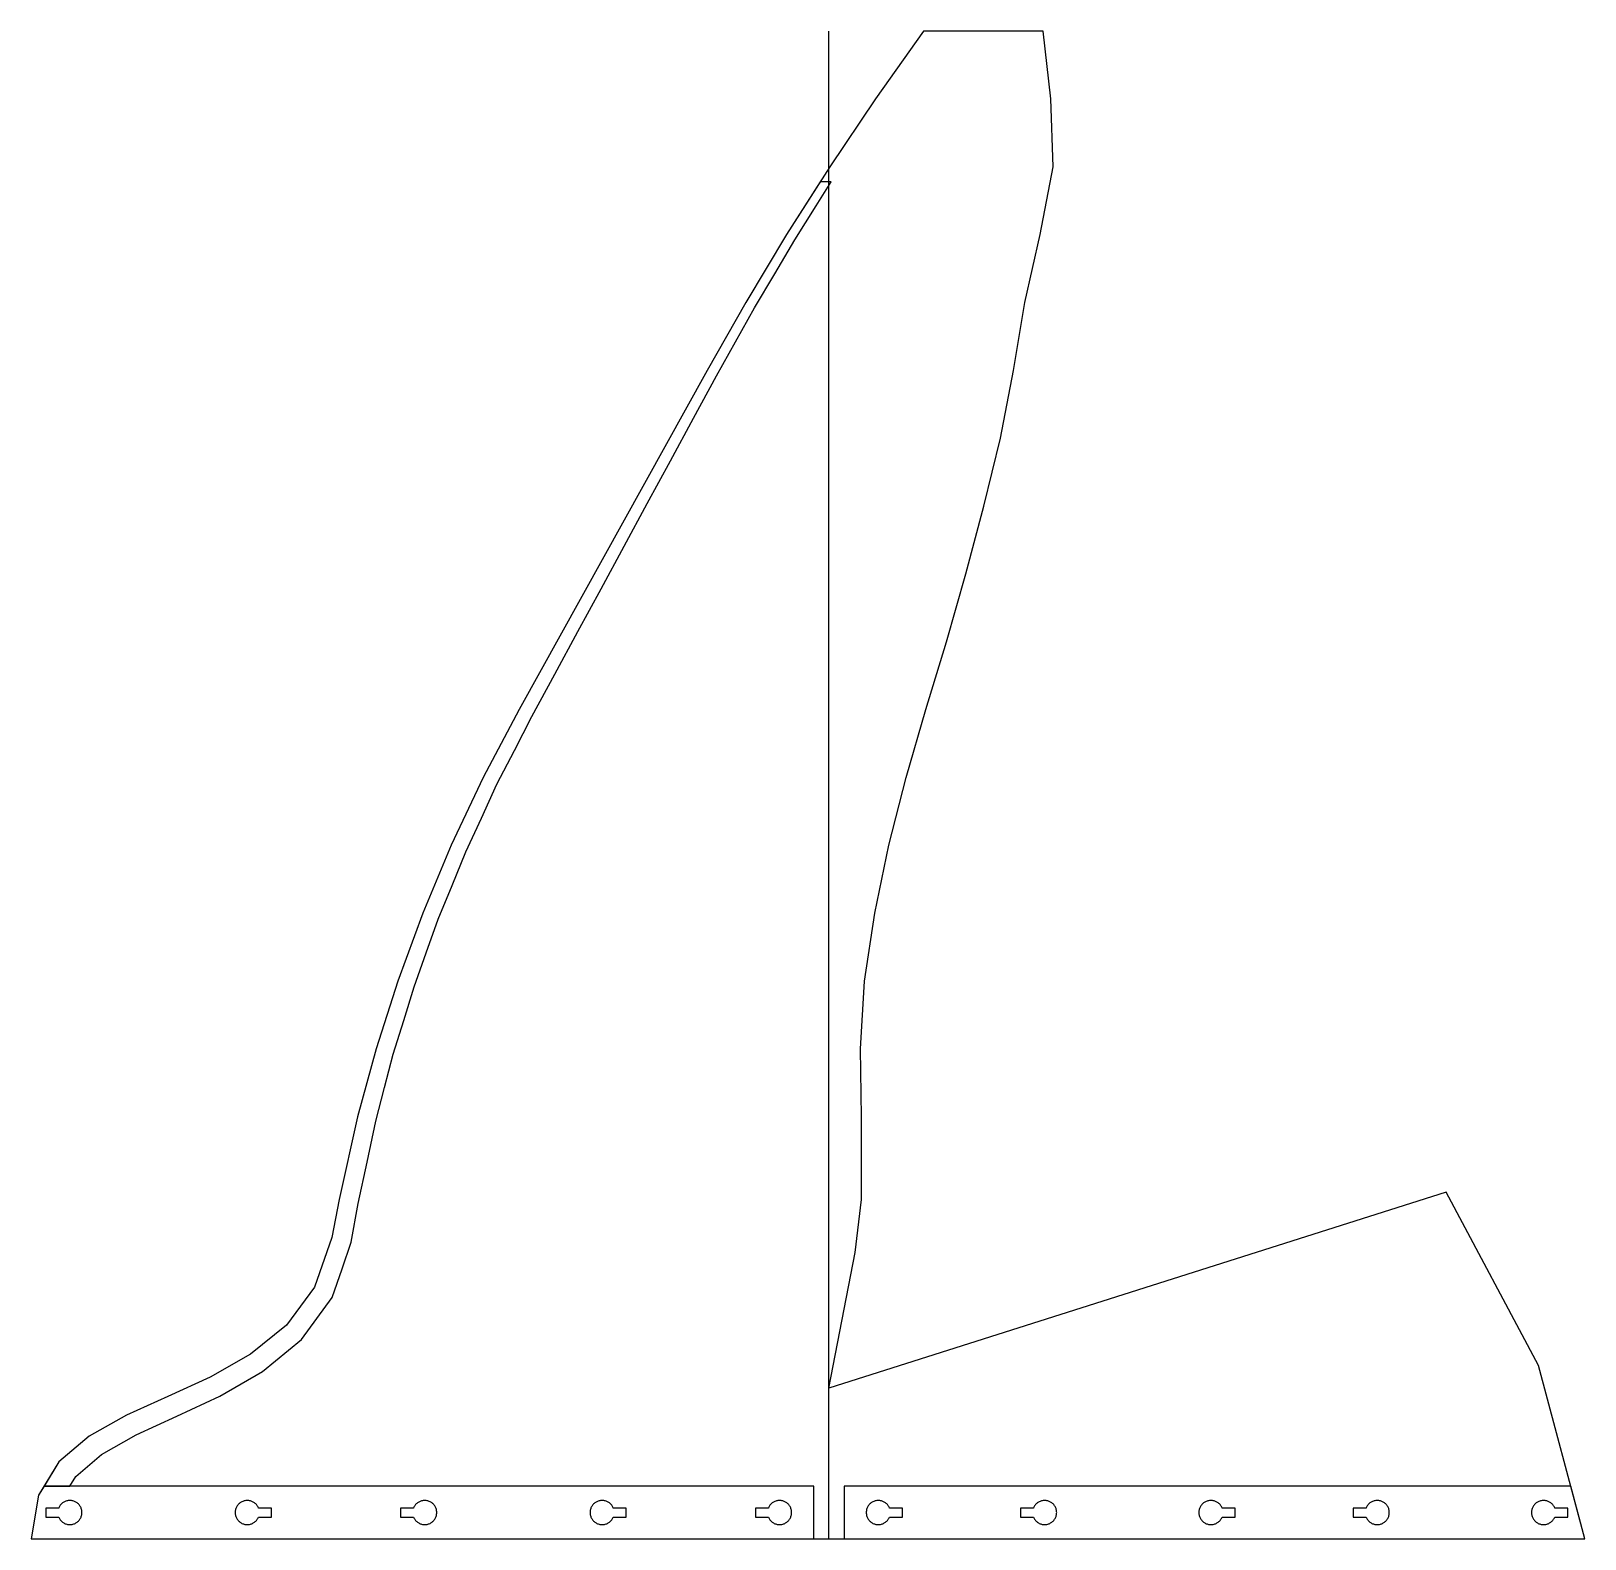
# Model space of a CAD drawing. Header units: millimetres. Extents: x -36 to 170, y 0 to 200.
import ezdxf

# ---------------------------------------------------------------- set-up
doc = ezdxf.new("R2010")
doc.units = ezdxf.units.MM
for name, color, linetype in [('HINGE_FOLD', 3, 'CONTINUOUS'), ('KEYS', 5, 'CONTINUOUS'), ('OUTLINE', 7, 'CONTINUOUS'), ('RAISED_B', 4, 'CONTINUOUS'), ('RAISED_S', 4, 'CONTINUOUS'), ('ROOT_EDGE', 5, 'CONTINUOUS')]:
    doc.layers.add(name, color=color, linetype=linetype)

msp = doc.modelspace()

# ---------------------------------------------------------------- linework, layer by layer
at = {"layer": 'HINGE_FOLD'}
msp.add_line((69.852, 0), (69.852, 200), dxfattribs=at)
at = {"layer": 'KEYS'}
for p, q in [((-32.28927, 4.20766), (-32.33248, 4.11229)), ((-32.23991, 4.3), (-32.28927, 4.20766)), ((-32.18462, 4.38891), (-32.23991, 4.3)), ((-32.12364, 4.47402), (-32.18462, 4.38891)), ((-32.05722, 4.55495), (-32.12364, 4.47402)), ((-31.98564, 4.63137), (-32.05722, 4.55495)), ((-31.90923, 4.70294), (-31.98564, 4.63137)), ((-31.82829, 4.76936), (-31.90923, 4.70294)), ((-31.74318, 4.83035), (-31.82829, 4.76936)), ((-31.65427, 4.88564), (-31.74318, 4.83035)), ((-31.56193, 4.935), (-31.65427, 4.88564)), ((-31.46657, 4.97821), (-31.56193, 4.935)), ((-31.36858, 5.01509), (-31.46657, 4.97821)), ((-31.26838, 5.04548), (-31.36858, 5.01509)), ((-31.16642, 5.06926), (-31.26838, 5.04548)), ((-31.06311, 5.08631), (-31.16642, 5.06926)), ((-30.95892, 5.09657), (-31.06311, 5.08631)), ((-30.85427, 5.1), (-30.95892, 5.09657)), ((-30.74963, 5.09657), (-30.85427, 5.1)), ((-30.64543, 5.08631), (-30.74963, 5.09657)), ((-30.54213, 5.06926), (-30.64543, 5.08631)), ((-30.44016, 5.04548), (-30.54213, 5.06926)), ((-30.33997, 5.01509), (-30.44016, 5.04548)), ((-30.24198, 4.97821), (-30.33997, 5.01509)), ((-30.14661, 4.935), (-30.24198, 4.97821)), ((-30.05427, 4.88564), (-30.14661, 4.935)), ((-29.96536, 4.83035), (-30.05427, 4.88564)), ((-29.88025, 4.76936), (-29.96536, 4.83035)), ((-29.79932, 4.70294), (-29.88025, 4.76936)), ((-29.7229, 4.63137), (-29.79932, 4.70294)), ((-29.65133, 4.55495), (-29.7229, 4.63137)), ((-29.58491, 4.47402), (-29.65133, 4.55495)), ((-29.52392, 4.38891), (-29.58491, 4.47402)), ((-29.46863, 4.3), (-29.52392, 4.38891)), ((-29.41928, 4.20766), (-29.46863, 4.3)), ((-29.37606, 4.11229), (-29.41928, 4.20766)), ((-8.7502, 4.20766), (-8.79341, 4.11229)), ((-8.70084, 4.3), (-8.7502, 4.20766)), ((-8.64556, 4.38891), (-8.70084, 4.3)), ((-8.58457, 4.47402), (-8.64556, 4.38891)), ((-8.51815, 4.55495), (-8.58457, 4.47402)), ((-8.44657, 4.63137), (-8.51815, 4.55495)), ((-8.37016, 4.70294), (-8.44657, 4.63137)), ((-8.28922, 4.76936), (-8.37016, 4.70294)), ((-8.20412, 4.83035), (-8.28922, 4.76936)), ((-8.1152, 4.88564), (-8.20412, 4.83035)), ((-8.02287, 4.935), (-8.1152, 4.88564)), ((-7.9275, 4.97821), (-8.02287, 4.935)), ((-7.82951, 5.01509), (-7.9275, 4.97821)), ((-7.72931, 5.04548), (-7.82951, 5.01509)), ((-7.62735, 5.06926), (-7.72931, 5.04548)), ((-7.52405, 5.08631), (-7.62735, 5.06926)), ((-7.41985, 5.09657), (-7.52405, 5.08631)), ((-7.3152, 5.1), (-7.41985, 5.09657)), ((-7.21056, 5.09657), (-7.3152, 5.1)), ((-7.10636, 5.08631), (-7.21056, 5.09657)), ((-7.00306, 5.06926), (-7.10636, 5.08631)), ((-6.90109, 5.04548), (-7.00306, 5.06926)), ((-6.8009, 5.01509), (-6.90109, 5.04548)), ((-6.70291, 4.97821), (-6.8009, 5.01509)), ((-6.60754, 4.935), (-6.70291, 4.97821)), ((-6.5152, 4.88564), (-6.60754, 4.935)), ((-6.42629, 4.83035), (-6.5152, 4.88564)), ((-6.34119, 4.76936), (-6.42629, 4.83035)), ((-6.26025, 4.70294), (-6.34119, 4.76936)), ((-6.18383, 4.63137), (-6.26025, 4.70294)), ((-6.11226, 4.55495), (-6.18383, 4.63137)), ((-6.04584, 4.47402), (-6.11226, 4.55495)), ((-5.98485, 4.38891), (-6.04584, 4.47402)), ((-5.92956, 4.3), (-5.98485, 4.38891)), ((-5.88021, 4.20766), (-5.92956, 4.3)), ((-5.837, 4.11229), (-5.88021, 4.20766)), ((14.78887, 4.20766), (14.74566, 4.11229)), ((14.83822, 4.3), (14.78887, 4.20766)), ((14.89351, 4.38891), (14.83822, 4.3)), ((14.9545, 4.47402), (14.89351, 4.38891)), ((15.02092, 4.55495), (14.9545, 4.47402)), ((15.09249, 4.63137), (15.02092, 4.55495)), ((15.16891, 4.70294), (15.09249, 4.63137)), ((15.24985, 4.76936), (15.16891, 4.70294)), ((15.33495, 4.83035), (15.24985, 4.76936)), ((15.42386, 4.88564), (15.33495, 4.83035)), ((15.5162, 4.935), (15.42386, 4.88564)), ((15.61157, 4.97821), (15.5162, 4.935)), ((15.70956, 5.01509), (15.61157, 4.97821)), ((15.80975, 5.04548), (15.70956, 5.01509)), ((15.91172, 5.06926), (15.80975, 5.04548)), ((16.01502, 5.08631), (15.91172, 5.06926)), ((16.11922, 5.09657), (16.01502, 5.08631)), ((16.22386, 5.1), (16.11922, 5.09657)), ((16.32851, 5.09657), (16.22386, 5.1)), ((16.43271, 5.08631), (16.32851, 5.09657)), ((16.53601, 5.06926), (16.43271, 5.08631)), ((16.63797, 5.04548), (16.53601, 5.06926)), ((16.73817, 5.01509), (16.63797, 5.04548)), ((16.83616, 4.97821), (16.73817, 5.01509)), ((16.93153, 4.935), (16.83616, 4.97821)), ((17.02386, 4.88564), (16.93153, 4.935)), ((17.11278, 4.83035), (17.02386, 4.88564)), ((17.19788, 4.76936), (17.11278, 4.83035)), ((17.27882, 4.70294), (17.19788, 4.76936)), ((17.35524, 4.63137), (17.27882, 4.70294)), ((17.42681, 4.55495), (17.35524, 4.63137)), ((17.49323, 4.47402), (17.42681, 4.55495)), ((17.55421, 4.38891), (17.49323, 4.47402)), ((17.6095, 4.3), (17.55421, 4.38891)), ((17.65886, 4.20766), (17.6095, 4.3)), ((17.70207, 4.11229), (17.65886, 4.20766)), ((38.32794, 4.20766), (38.28473, 4.11229)), ((38.37729, 4.3), (38.32794, 4.20766)), ((38.43258, 4.38891), (38.37729, 4.3)), ((38.49357, 4.47402), (38.43258, 4.38891)), ((38.55999, 4.55495), (38.49357, 4.47402)), ((38.63156, 4.63137), (38.55999, 4.55495)), ((38.70798, 4.70294), (38.63156, 4.63137)), ((38.78891, 4.76936), (38.70798, 4.70294)), ((38.87402, 4.83035), (38.78891, 4.76936)), ((38.96293, 4.88564), (38.87402, 4.83035)), ((39.05527, 4.935), (38.96293, 4.88564)), ((39.15064, 4.97821), (39.05527, 4.935)), ((39.24863, 5.01509), (39.15064, 4.97821)), ((39.34882, 5.04548), (39.24863, 5.01509)), ((39.45079, 5.06926), (39.34882, 5.04548)), ((39.55409, 5.08631), (39.45079, 5.06926)), ((39.65829, 5.09657), (39.55409, 5.08631)), ((39.76293, 5.1), (39.65829, 5.09657)), ((39.86758, 5.09657), (39.76293, 5.1)), ((39.97177, 5.08631), (39.86758, 5.09657)), ((40.07508, 5.06926), (39.97177, 5.08631)), ((40.17704, 5.04548), (40.07508, 5.06926)), ((40.27723, 5.01509), (40.17704, 5.04548)), ((40.37523, 4.97821), (40.27723, 5.01509)), ((40.47059, 4.935), (40.37523, 4.97821)), ((40.56293, 4.88564), (40.47059, 4.935)), ((40.65184, 4.83035), (40.56293, 4.88564)), ((40.73695, 4.76936), (40.65184, 4.83035)), ((40.81788, 4.70294), (40.73695, 4.76936)), ((40.8943, 4.63137), (40.81788, 4.70294)), ((40.96588, 4.55495), (40.8943, 4.63137)), ((41.0323, 4.47402), (40.96588, 4.55495)), ((41.09328, 4.38891), (41.0323, 4.47402)), ((41.14857, 4.3), (41.09328, 4.38891)), ((41.19793, 4.20766), (41.14857, 4.3)), ((41.24114, 4.11229), (41.19793, 4.20766)), ((61.867, 4.20766), (61.82379, 4.11229)), ((61.91636, 4.3), (61.867, 4.20766)), ((61.97165, 4.38891), (61.91636, 4.3)), ((62.03263, 4.47402), (61.97165, 4.38891)), ((62.09906, 4.55495), (62.03263, 4.47402)), ((62.17063, 4.63137), (62.09906, 4.55495)), ((62.24705, 4.70294), (62.17063, 4.63137)), ((62.32798, 4.76936), (62.24705, 4.70294)), ((62.41309, 4.83035), (62.32798, 4.76936)), ((62.502, 4.88564), (62.41309, 4.83035)), ((62.59434, 4.935), (62.502, 4.88564)), ((62.68971, 4.97821), (62.59434, 4.935)), ((62.7877, 5.01509), (62.68971, 4.97821)), ((62.88789, 5.04548), (62.7877, 5.01509)), ((62.98985, 5.06926), (62.88789, 5.04548)), ((63.09316, 5.08631), (62.98985, 5.06926)), ((63.19735, 5.09657), (63.09316, 5.08631)), ((63.302, 5.1), (63.19735, 5.09657)), ((63.40664, 5.09657), (63.302, 5.1)), ((63.51084, 5.08631), (63.40664, 5.09657)), ((63.61415, 5.06926), (63.51084, 5.08631)), ((63.71611, 5.04548), (63.61415, 5.06926)), ((63.8163, 5.01509), (63.71611, 5.04548)), ((63.91429, 4.97821), (63.8163, 5.01509)), ((64.00966, 4.935), (63.91429, 4.97821)), ((64.102, 4.88564), (64.00966, 4.935)), ((64.19091, 4.83035), (64.102, 4.88564)), ((64.27602, 4.76936), (64.19091, 4.83035)), ((64.35695, 4.70294), (64.27602, 4.76936)), ((64.43337, 4.63137), (64.35695, 4.70294)), ((64.50494, 4.55495), (64.43337, 4.63137)), ((64.57137, 4.47402), (64.50494, 4.55495)), ((64.63235, 4.38891), (64.57137, 4.47402)), ((64.68764, 4.3), (64.63235, 4.38891)), ((64.737, 4.20766), (64.68764, 4.3)), ((64.78021, 4.11229), (64.737, 4.20766)), ((74.967, 4.20766), (74.92379, 4.11229)), ((75.01636, 4.3), (74.967, 4.20766)), ((75.07165, 4.38891), (75.01636, 4.3)), ((75.13263, 4.47402), (75.07165, 4.38891)), ((75.19906, 4.55495), (75.13263, 4.47402)), ((75.27063, 4.63137), (75.19906, 4.55495)), ((75.34705, 4.70294), (75.27063, 4.63137)), ((75.42798, 4.76936), (75.34705, 4.70294)), ((75.51309, 4.83035), (75.42798, 4.76936)), ((75.602, 4.88564), (75.51309, 4.83035)), ((75.69434, 4.935), (75.602, 4.88564)), ((75.78971, 4.97821), (75.69434, 4.935)), ((75.8877, 5.01509), (75.78971, 4.97821)), ((75.98789, 5.04548), (75.8877, 5.01509)), ((76.08986, 5.06926), (75.98789, 5.04548)), ((76.19316, 5.08631), (76.08986, 5.06926)), ((76.29735, 5.09657), (76.19316, 5.08631)), ((76.402, 5.1), (76.29735, 5.09657)), ((76.50664, 5.09657), (76.402, 5.1)), ((76.61084, 5.08631), (76.50664, 5.09657)), ((76.71415, 5.06926), (76.61084, 5.08631)), ((76.81611, 5.04548), (76.71415, 5.06926)), ((76.9163, 5.01509), (76.81611, 5.04548)), ((77.01429, 4.97821), (76.9163, 5.01509)), ((77.10966, 4.935), (77.01429, 4.97821)), ((77.202, 4.88564), (77.10966, 4.935)), ((77.29091, 4.83035), (77.202, 4.88564)), ((77.37602, 4.76936), (77.29091, 4.83035)), ((77.45695, 4.70294), (77.37602, 4.76936)), ((77.53337, 4.63137), (77.45695, 4.70294)), ((77.60494, 4.55495), (77.53337, 4.63137)), ((77.67136, 4.47402), (77.60494, 4.55495)), ((77.73235, 4.38891), (77.67136, 4.47402)), ((77.78764, 4.3), (77.73235, 4.38891)), ((77.837, 4.20766), (77.78764, 4.3)), ((77.88021, 4.11229), (77.837, 4.20766)), ((97.03318, 4.20766), (96.98996, 4.11229)), ((97.08253, 4.3), (97.03318, 4.20766)), ((97.13782, 4.38891), (97.08253, 4.3)), ((97.19881, 4.47402), (97.13782, 4.38891)), ((97.26523, 4.55495), (97.19881, 4.47402)), ((97.3368, 4.63137), (97.26523, 4.55495)), ((97.41322, 4.70294), (97.3368, 4.63137)), ((97.49415, 4.76936), (97.41322, 4.70294)), ((97.57926, 4.83035), (97.49415, 4.76936)), ((97.66817, 4.88564), (97.57926, 4.83035)), ((97.76051, 4.935), (97.66817, 4.88564)), ((97.85588, 4.97821), (97.76051, 4.935)), ((97.95387, 5.01509), (97.85588, 4.97821)), ((98.05406, 5.04548), (97.95387, 5.01509)), ((98.15603, 5.06926), (98.05406, 5.04548)), ((98.25933, 5.08631), (98.15603, 5.06926)), ((98.36353, 5.09657), (98.25933, 5.08631)), ((98.46817, 5.1), (98.36353, 5.09657)), ((98.57282, 5.09657), (98.46817, 5.1)), ((98.67701, 5.08631), (98.57282, 5.09657)), ((98.78032, 5.06926), (98.67701, 5.08631)), ((98.88228, 5.04548), (98.78032, 5.06926)), ((98.98248, 5.01509), (98.88228, 5.04548)), ((99.08047, 4.97821), (98.98248, 5.01509)), ((99.17583, 4.935), (99.08047, 4.97821)), ((99.26817, 4.88564), (99.17583, 4.935)), ((99.35708, 4.83035), (99.26817, 4.88564)), ((99.44219, 4.76936), (99.35708, 4.83035)), ((99.52313, 4.70294), (99.44219, 4.76936)), ((99.59954, 4.63137), (99.52313, 4.70294)), ((99.67112, 4.55495), (99.59954, 4.63137)), ((99.73754, 4.47402), (99.67112, 4.55495)), ((99.79852, 4.38891), (99.73754, 4.47402)), ((99.85381, 4.3), (99.79852, 4.38891)), ((99.90317, 4.20766), (99.85381, 4.3)), ((99.94638, 4.11229), (99.90317, 4.20766)), ((119.09935, 4.20766), (119.05614, 4.11229)), ((119.1487, 4.3), (119.09935, 4.20766)), ((119.20399, 4.38891), (119.1487, 4.3)), ((119.26498, 4.47402), (119.20399, 4.38891)), ((119.3314, 4.55495), (119.26498, 4.47402)), ((119.40297, 4.63137), (119.3314, 4.55495)), ((119.47939, 4.70294), (119.40297, 4.63137)), ((119.56033, 4.76936), (119.47939, 4.70294)), ((119.64543, 4.83035), (119.56033, 4.76936)), ((119.73434, 4.88564), (119.64543, 4.83035)), ((119.82668, 4.935), (119.73434, 4.88564)), ((119.92205, 4.97821), (119.82668, 4.935)), ((120.02004, 5.01509), (119.92205, 4.97821)), ((120.12023, 5.04548), (120.02004, 5.01509)), ((120.2222, 5.06926), (120.12023, 5.04548)), ((120.3255, 5.08631), (120.2222, 5.06926)), ((120.4297, 5.09657), (120.3255, 5.08631)), ((120.53434, 5.1), (120.4297, 5.09657)), ((120.63899, 5.09657), (120.53434, 5.1)), ((120.74319, 5.08631), (120.63899, 5.09657)), ((120.84649, 5.06926), (120.74319, 5.08631)), ((120.94845, 5.04548), (120.84649, 5.06926)), ((121.04865, 5.01509), (120.94845, 5.04548)), ((121.14664, 4.97821), (121.04865, 5.01509)), ((121.24201, 4.935), (121.14664, 4.97821)), ((121.33434, 4.88564), (121.24201, 4.935)), ((121.42326, 4.83035), (121.33434, 4.88564)), ((121.50836, 4.76936), (121.42326, 4.83035)), ((121.5893, 4.70294), (121.50836, 4.76936)), ((121.66572, 4.63137), (121.5893, 4.70294)), ((121.73729, 4.55495), (121.66572, 4.63137)), ((121.80371, 4.47402), (121.73729, 4.55495)), ((121.8647, 4.38891), (121.80371, 4.47402)), ((121.91998, 4.3), (121.8647, 4.38891)), ((121.96934, 4.20766), (121.91998, 4.3)), ((122.01255, 4.11229), (121.96934, 4.20766)), ((141.16552, 4.20766), (141.12231, 4.11229)), ((141.21488, 4.3), (141.16552, 4.20766)), ((141.27017, 4.38891), (141.21488, 4.3)), ((141.33115, 4.47402), (141.27017, 4.38891)), ((141.39757, 4.55495), (141.33115, 4.47402)), ((141.46915, 4.63137), (141.39757, 4.55495)), ((141.54556, 4.70294), (141.46915, 4.63137)), ((141.6265, 4.76936), (141.54556, 4.70294)), ((141.7116, 4.83035), (141.6265, 4.76936)), ((141.80052, 4.88564), (141.7116, 4.83035)), ((141.89285, 4.935), (141.80052, 4.88564)), ((141.98822, 4.97821), (141.89285, 4.935)), ((142.08621, 5.01509), (141.98822, 4.97821)), ((142.18641, 5.04548), (142.08621, 5.01509)), ((142.28837, 5.06926), (142.18641, 5.04548)), ((142.39167, 5.08631), (142.28837, 5.06926)), ((142.49587, 5.09657), (142.39167, 5.08631)), ((142.60052, 5.1), (142.49587, 5.09657)), ((142.70516, 5.09657), (142.60052, 5.1)), ((142.80936, 5.08631), (142.70516, 5.09657)), ((142.91266, 5.06926), (142.80936, 5.08631)), ((143.01463, 5.04548), (142.91266, 5.06926)), ((143.11482, 5.01509), (143.01463, 5.04548)), ((143.21281, 4.97821), (143.11482, 5.01509)), ((143.30818, 4.935), (143.21281, 4.97821)), ((143.40052, 4.88564), (143.30818, 4.935)), ((143.48943, 4.83035), (143.40052, 4.88564)), ((143.57453, 4.76936), (143.48943, 4.83035)), ((143.65547, 4.70294), (143.57453, 4.76936)), ((143.73189, 4.63137), (143.65547, 4.70294)), ((143.80346, 4.55495), (143.73189, 4.63137)), ((143.86988, 4.47402), (143.80346, 4.55495)), ((143.93087, 4.38891), (143.86988, 4.47402)), ((143.98616, 4.3), (143.93087, 4.38891)), ((144.03551, 4.20766), (143.98616, 4.3)), ((144.07872, 4.11229), (144.03551, 4.20766)), ((163.23169, 4.20766), (163.18848, 4.11229)), ((163.28105, 4.3), (163.23169, 4.20766)), ((163.33634, 4.38891), (163.28105, 4.3)), ((163.39732, 4.47402), (163.33634, 4.38891)), ((163.46375, 4.55495), (163.39732, 4.47402)), ((163.53532, 4.63137), (163.46375, 4.55495)), ((163.61174, 4.70294), (163.53532, 4.63137)), ((163.69267, 4.76936), (163.61174, 4.70294)), ((163.77778, 4.83035), (163.69267, 4.76936)), ((163.86669, 4.88564), (163.77778, 4.83035)), ((163.95903, 4.935), (163.86669, 4.88564)), ((164.0544, 4.97821), (163.95903, 4.935)), ((164.15239, 5.01509), (164.0544, 4.97821)), ((164.25258, 5.04548), (164.15239, 5.01509)), ((164.35455, 5.06926), (164.25258, 5.04548)), ((164.45785, 5.08631), (164.35455, 5.06926)), ((164.56204, 5.09657), (164.45785, 5.08631)), ((164.66669, 5.1), (164.56204, 5.09657)), ((164.77133, 5.09657), (164.66669, 5.1)), ((164.87553, 5.08631), (164.77133, 5.09657)), ((164.97883, 5.06926), (164.87553, 5.08631)), ((165.0808, 5.04548), (164.97883, 5.06926)), ((165.18099, 5.01509), (165.0808, 5.04548)), ((165.27898, 4.97821), (165.18099, 5.01509)), ((165.37435, 4.935), (165.27898, 4.97821)), ((165.46669, 4.88564), (165.37435, 4.935)), ((165.5556, 4.83035), (165.46669, 4.88564)), ((165.64071, 4.76936), (165.5556, 4.83035)), ((165.72164, 4.70294), (165.64071, 4.76936)), ((165.79806, 4.63137), (165.72164, 4.70294)), ((165.86963, 4.55495), (165.79806, 4.63137)), ((165.93605, 4.47402), (165.86963, 4.55495)), ((165.99704, 4.38891), (165.93605, 4.47402)), ((166.05233, 4.3), (165.99704, 4.38891)), ((166.10169, 4.20766), (166.05233, 4.3)), ((166.1449, 4.11229), (166.10169, 4.20766)), ((-32.33751, 4.1), (-34.05427, 4.1)), ((-34.05427, 4.1), (-34.05427, 2.9)), ((-34.05427, 2.9), (-32.33751, 2.9)), ((-32.33248, 4.11229), (-32.33751, 4.1)), ((-32.33751, 2.9), (-32.33248, 2.88771)), ((-32.33248, 2.88771), (-32.28927, 2.79234)), ((-32.28927, 2.79234), (-32.23991, 2.7)), ((-32.23991, 2.7), (-32.18462, 2.61109)), ((-32.18462, 2.61109), (-32.12364, 2.52598)), ((-32.12364, 2.52598), (-32.05722, 2.44505)), ((-32.05722, 2.44505), (-31.98564, 2.36863)), ((-31.98564, 2.36863), (-31.90923, 2.29706)), ((-31.90923, 2.29706), (-31.82829, 2.23063)), ((-31.82829, 2.23063), (-31.74318, 2.16965)), ((-31.74318, 2.16965), (-31.65427, 2.11436)), ((-31.65427, 2.11436), (-31.56193, 2.065)), ((-31.56193, 2.065), (-31.46657, 2.02179)), ((-30.24198, 2.02179), (-30.14661, 2.065)), ((-30.14661, 2.065), (-30.05427, 2.11436)), ((-30.05427, 2.11436), (-29.96536, 2.16965)), ((-29.96536, 2.16965), (-29.88025, 2.23063)), ((-29.88025, 2.23063), (-29.79932, 2.29706)), ((-29.79932, 2.29706), (-29.7229, 2.36863)), ((-29.7229, 2.36863), (-29.65133, 2.44505)), ((-29.65133, 2.44505), (-29.58491, 2.52598)), ((-29.58491, 2.52598), (-29.52392, 2.61109)), ((-29.52392, 2.61109), (-29.46863, 2.7)), ((-29.46863, 2.7), (-29.41928, 2.79234)), ((-29.41928, 2.79234), (-29.37606, 2.88771)), ((-29.33918, 4.0143), (-29.37606, 4.11229)), ((-29.37606, 2.88771), (-29.33918, 2.9857)), ((-29.30879, 3.91411), (-29.33918, 4.0143)), ((-29.33918, 2.9857), (-29.30879, 3.08589)), ((-29.28502, 3.81214), (-29.30879, 3.91411)), ((-29.30879, 3.08589), (-29.28502, 3.18785)), ((-29.26796, 3.70884), (-29.28502, 3.81214)), ((-29.28502, 3.18785), (-29.26796, 3.29116)), ((-29.2577, 3.60464), (-29.26796, 3.70884)), ((-29.26796, 3.29116), (-29.2577, 3.39535)), ((-29.25427, 3.5), (-29.2577, 3.60464)), ((-29.2577, 3.39535), (-29.25427, 3.5)), ((-8.91178, 3.60464), (-8.9152, 3.5)), ((-8.9152, 3.5), (-8.91178, 3.39535)), ((-8.90152, 3.70884), (-8.91178, 3.60464)), ((-8.91178, 3.39535), (-8.90152, 3.29116)), ((-8.88446, 3.81214), (-8.90152, 3.70884)), ((-8.90152, 3.29116), (-8.88446, 3.18785)), ((-8.86069, 3.91411), (-8.88446, 3.81214)), ((-8.88446, 3.18785), (-8.86069, 3.08589)), ((-8.83029, 4.0143), (-8.86069, 3.91411)), ((-8.86069, 3.08589), (-8.83029, 2.9857)), ((-8.79341, 4.11229), (-8.83029, 4.0143)), ((-8.83029, 2.9857), (-8.79341, 2.88771)), ((-8.79341, 2.88771), (-8.7502, 2.79234)), ((-8.7502, 2.79234), (-8.70084, 2.7)), ((-8.70084, 2.7), (-8.64556, 2.61109)), ((-8.64556, 2.61109), (-8.58457, 2.52598)), ((-8.58457, 2.52598), (-8.51815, 2.44505)), ((-8.51815, 2.44505), (-8.44657, 2.36863)), ((-8.44657, 2.36863), (-8.37016, 2.29706)), ((-8.37016, 2.29706), (-8.28922, 2.23063)), ((-8.28922, 2.23063), (-8.20412, 2.16965)), ((-8.20412, 2.16965), (-8.1152, 2.11436)), ((-8.1152, 2.11436), (-8.02287, 2.065)), ((-8.02287, 2.065), (-7.9275, 2.02179)), ((-6.70291, 2.02179), (-6.60754, 2.065)), ((-6.60754, 2.065), (-6.5152, 2.11436)), ((-6.5152, 2.11436), (-6.42629, 2.16965)), ((-6.42629, 2.16965), (-6.34119, 2.23063)), ((-6.34119, 2.23063), (-6.26025, 2.29706)), ((-6.26025, 2.29706), (-6.18383, 2.36863)), ((-6.18383, 2.36863), (-6.11226, 2.44505)), ((-6.11226, 2.44505), (-6.04584, 2.52598)), ((-6.04584, 2.52598), (-5.98485, 2.61109)), ((-5.98485, 2.61109), (-5.92956, 2.7)), ((-5.92956, 2.7), (-5.88021, 2.79234)), ((-5.88021, 2.79234), (-5.837, 2.88771)), ((-5.83196, 4.1), (-5.837, 4.11229)), ((-5.837, 2.88771), (-5.83196, 2.9)), ((-4.1152, 4.1), (-5.83196, 4.1)), ((-5.83196, 2.9), (-4.1152, 2.9)), ((-4.1152, 2.9), (-4.1152, 4.1)), ((14.74062, 4.1), (13.02386, 4.1)), ((13.02386, 4.1), (13.02386, 2.9)), ((13.02386, 2.9), (14.74062, 2.9)), ((14.74566, 4.11229), (14.74062, 4.1)), ((14.74062, 2.9), (14.74566, 2.88771)), ((14.74566, 2.88771), (14.78887, 2.79234)), ((14.78887, 2.79234), (14.83822, 2.7)), ((14.83822, 2.7), (14.89351, 2.61109)), ((14.89351, 2.61109), (14.9545, 2.52598)), ((14.9545, 2.52598), (15.02092, 2.44505)), ((15.02092, 2.44505), (15.09249, 2.36863)), ((15.09249, 2.36863), (15.16891, 2.29706)), ((15.16891, 2.29706), (15.24985, 2.23063)), ((15.24985, 2.23063), (15.33495, 2.16965)), ((15.33495, 2.16965), (15.42386, 2.11436)), ((15.42386, 2.11436), (15.5162, 2.065)), ((15.5162, 2.065), (15.61157, 2.02179)), ((16.83616, 2.02179), (16.93153, 2.065)), ((16.93153, 2.065), (17.02386, 2.11436)), ((17.02386, 2.11436), (17.11278, 2.16965)), ((17.11278, 2.16965), (17.19788, 2.23063)), ((17.19788, 2.23063), (17.27882, 2.29706)), ((17.27882, 2.29706), (17.35524, 2.36863)), ((17.35524, 2.36863), (17.42681, 2.44505)), ((17.42681, 2.44505), (17.49323, 2.52598)), ((17.49323, 2.52598), (17.55421, 2.61109)), ((17.55421, 2.61109), (17.6095, 2.7)), ((17.6095, 2.7), (17.65886, 2.79234)), ((17.65886, 2.79234), (17.70207, 2.88771)), ((17.73895, 4.0143), (17.70207, 4.11229)), ((17.70207, 2.88771), (17.73895, 2.9857)), ((17.76934, 3.91411), (17.73895, 4.0143)), ((17.73895, 2.9857), (17.76934, 3.08589)), ((17.79312, 3.81214), (17.76934, 3.91411)), ((17.76934, 3.08589), (17.79312, 3.18785)), ((17.81018, 3.70884), (17.79312, 3.81214)), ((17.79312, 3.18785), (17.81018, 3.29116)), ((17.82044, 3.60464), (17.81018, 3.70884)), ((17.81018, 3.29116), (17.82044, 3.39535)), ((17.82386, 3.5), (17.82044, 3.60464)), ((17.82044, 3.39535), (17.82386, 3.5)), ((38.16636, 3.60464), (38.16293, 3.5)), ((38.16293, 3.5), (38.16636, 3.39535)), ((38.17662, 3.70884), (38.16636, 3.60464)), ((38.16636, 3.39535), (38.17662, 3.29116)), ((38.19367, 3.81214), (38.17662, 3.70884)), ((38.17662, 3.29116), (38.19367, 3.18785)), ((38.21745, 3.91411), (38.19367, 3.81214)), ((38.19367, 3.18785), (38.21745, 3.08589)), ((38.24784, 4.0143), (38.21745, 3.91411)), ((38.21745, 3.08589), (38.24784, 2.9857)), ((38.28473, 4.11229), (38.24784, 4.0143)), ((38.24784, 2.9857), (38.28473, 2.88771)), ((38.28473, 2.88771), (38.32794, 2.79234)), ((38.32794, 2.79234), (38.37729, 2.7)), ((38.37729, 2.7), (38.43258, 2.61109)), ((38.43258, 2.61109), (38.49357, 2.52598)), ((38.49357, 2.52598), (38.55999, 2.44505)), ((38.55999, 2.44505), (38.63156, 2.36863)), ((38.63156, 2.36863), (38.70798, 2.29706)), ((38.70798, 2.29706), (38.78891, 2.23063)), ((38.78891, 2.23063), (38.87402, 2.16965)), ((38.87402, 2.16965), (38.96293, 2.11436)), ((38.96293, 2.11436), (39.05527, 2.065)), ((39.05527, 2.065), (39.15064, 2.02179)), ((40.37523, 2.02179), (40.47059, 2.065)), ((40.47059, 2.065), (40.56293, 2.11436)), ((40.56293, 2.11436), (40.65184, 2.16965)), ((40.65184, 2.16965), (40.73695, 2.23063)), ((40.73695, 2.23063), (40.81788, 2.29706)), ((40.81788, 2.29706), (40.8943, 2.36863)), ((40.8943, 2.36863), (40.96588, 2.44505)), ((40.96588, 2.44505), (41.0323, 2.52598)), ((41.0323, 2.52598), (41.09328, 2.61109)), ((41.09328, 2.61109), (41.14857, 2.7)), ((41.14857, 2.7), (41.19793, 2.79234)), ((41.19793, 2.79234), (41.24114, 2.88771)), ((41.24617, 4.1), (41.24114, 4.11229)), ((41.24114, 2.88771), (41.24617, 2.9)), ((42.96293, 4.1), (41.24617, 4.1)), ((41.24617, 2.9), (42.96293, 2.9)), ((42.96293, 2.9), (42.96293, 4.1)), ((61.81876, 4.1), (60.102, 4.1)), ((60.102, 4.1), (60.102, 2.9)), ((60.102, 2.9), (61.81876, 2.9)), ((61.82379, 4.11229), (61.81876, 4.1)), ((61.81876, 2.9), (61.82379, 2.88771)), ((61.82379, 2.88771), (61.867, 2.79234)), ((61.867, 2.79234), (61.91636, 2.7)), ((61.91636, 2.7), (61.97165, 2.61109)), ((61.97165, 2.61109), (62.03263, 2.52598)), ((62.03263, 2.52598), (62.09906, 2.44505)), ((62.09906, 2.44505), (62.17063, 2.36863)), ((62.17063, 2.36863), (62.24705, 2.29706)), ((62.24705, 2.29706), (62.32798, 2.23063)), ((62.32798, 2.23063), (62.41309, 2.16965)), ((62.41309, 2.16965), (62.502, 2.11436)), ((62.502, 2.11436), (62.59434, 2.065)), ((62.59434, 2.065), (62.68971, 2.02179)), ((63.91429, 2.02179), (64.00966, 2.065)), ((64.00966, 2.065), (64.102, 2.11436)), ((64.102, 2.11436), (64.19091, 2.16965)), ((64.19091, 2.16965), (64.27602, 2.23063)), ((64.27602, 2.23063), (64.35695, 2.29706)), ((64.35695, 2.29706), (64.43337, 2.36863)), ((64.43337, 2.36863), (64.50494, 2.44505)), ((64.50494, 2.44505), (64.57137, 2.52598)), ((64.57137, 2.52598), (64.63235, 2.61109)), ((64.63235, 2.61109), (64.68764, 2.7)), ((64.68764, 2.7), (64.737, 2.79234)), ((64.737, 2.79234), (64.78021, 2.88771)), ((64.81709, 4.0143), (64.78021, 4.11229)), ((64.78021, 2.88771), (64.81709, 2.9857)), ((64.84748, 3.91411), (64.81709, 4.0143)), ((64.81709, 2.9857), (64.84748, 3.08589)), ((64.87126, 3.81214), (64.84748, 3.91411)), ((64.84748, 3.08589), (64.87126, 3.18785)), ((64.88831, 3.70884), (64.87126, 3.81214)), ((64.87126, 3.18785), (64.88831, 3.29116)), ((64.89857, 3.60464), (64.88831, 3.70884)), ((64.88831, 3.29116), (64.89857, 3.39535)), ((64.902, 3.5), (64.89857, 3.60464)), ((64.89857, 3.39535), (64.902, 3.5)), ((74.80543, 3.60464), (74.802, 3.5)), ((74.802, 3.5), (74.80543, 3.39535)), ((74.81569, 3.70884), (74.80543, 3.60464)), ((74.80543, 3.39535), (74.81569, 3.29116)), ((74.83274, 3.81214), (74.81569, 3.70884)), ((74.81569, 3.29116), (74.83274, 3.18785)), ((74.85652, 3.91411), (74.83274, 3.81214)), ((74.83274, 3.18785), (74.85652, 3.08589)), ((74.88691, 4.0143), (74.85652, 3.91411)), ((74.85652, 3.08589), (74.88691, 2.9857)), ((74.92379, 4.11229), (74.88691, 4.0143)), ((74.88691, 2.9857), (74.92379, 2.88771)), ((74.92379, 2.88771), (74.967, 2.79234)), ((74.967, 2.79234), (75.01636, 2.7)), ((75.01636, 2.7), (75.07165, 2.61109)), ((75.07165, 2.61109), (75.13263, 2.52598)), ((75.13263, 2.52598), (75.19906, 2.44505)), ((75.19906, 2.44505), (75.27063, 2.36863)), ((75.27063, 2.36863), (75.34705, 2.29706)), ((75.34705, 2.29706), (75.42798, 2.23063)), ((75.42798, 2.23063), (75.51309, 2.16965)), ((75.51309, 2.16965), (75.602, 2.11436)), ((75.602, 2.11436), (75.69434, 2.065)), ((75.69434, 2.065), (75.78971, 2.02179)), ((77.01429, 2.02179), (77.10966, 2.065)), ((77.10966, 2.065), (77.202, 2.11436)), ((77.202, 2.11436), (77.29091, 2.16965)), ((77.29091, 2.16965), (77.37602, 2.23063)), ((77.37602, 2.23063), (77.45695, 2.29706)), ((77.45695, 2.29706), (77.53337, 2.36863)), ((77.53337, 2.36863), (77.60494, 2.44505)), ((77.60494, 2.44505), (77.67136, 2.52598)), ((77.67136, 2.52598), (77.73235, 2.61109)), ((77.73235, 2.61109), (77.78764, 2.7)), ((77.78764, 2.7), (77.837, 2.79234)), ((77.837, 2.79234), (77.88021, 2.88771)), ((77.88524, 4.1), (77.88021, 4.11229)), ((77.88021, 2.88771), (77.88524, 2.9)), ((79.602, 4.1), (77.88524, 4.1)), ((77.88524, 2.9), (79.602, 2.9)), ((79.602, 2.9), (79.602, 4.1)), ((96.98493, 4.1), (95.26817, 4.1)), ((95.26817, 4.1), (95.26817, 2.9)), ((95.26817, 2.9), (96.98493, 2.9)), ((96.98996, 4.11229), (96.98493, 4.1)), ((96.98493, 2.9), (96.98996, 2.88771)), ((96.98996, 2.88771), (97.03318, 2.79234)), ((97.03318, 2.79234), (97.08253, 2.7)), ((97.08253, 2.7), (97.13782, 2.61109)), ((97.13782, 2.61109), (97.19881, 2.52598)), ((97.19881, 2.52598), (97.26523, 2.44505)), ((97.26523, 2.44505), (97.3368, 2.36863)), ((97.3368, 2.36863), (97.41322, 2.29706)), ((97.41322, 2.29706), (97.49415, 2.23063)), ((97.49415, 2.23063), (97.57926, 2.16965)), ((97.57926, 2.16965), (97.66817, 2.11436)), ((97.66817, 2.11436), (97.76051, 2.065)), ((97.76051, 2.065), (97.85588, 2.02179)), ((99.08047, 2.02179), (99.17583, 2.065)), ((99.17583, 2.065), (99.26817, 2.11436)), ((99.26817, 2.11436), (99.35708, 2.16965)), ((99.35708, 2.16965), (99.44219, 2.23063)), ((99.44219, 2.23063), (99.52313, 2.29706)), ((99.52313, 2.29706), (99.59954, 2.36863)), ((99.59954, 2.36863), (99.67112, 2.44505)), ((99.67112, 2.44505), (99.73754, 2.52598)), ((99.73754, 2.52598), (99.79852, 2.61109)), ((99.79852, 2.61109), (99.85381, 2.7)), ((99.85381, 2.7), (99.90317, 2.79234)), ((99.90317, 2.79234), (99.94638, 2.88771)), ((99.98326, 4.0143), (99.94638, 4.11229)), ((99.94638, 2.88771), (99.98326, 2.9857)), ((100.01365, 3.91411), (99.98326, 4.0143)), ((99.98326, 2.9857), (100.01365, 3.08589)), ((100.03743, 3.81214), (100.01365, 3.91411)), ((100.01365, 3.08589), (100.03743, 3.18785)), ((100.05448, 3.70884), (100.03743, 3.81214)), ((100.03743, 3.18785), (100.05448, 3.29116)), ((100.06475, 3.60464), (100.05448, 3.70884)), ((100.05448, 3.29116), (100.06475, 3.39535)), ((100.06817, 3.5), (100.06475, 3.60464)), ((100.06475, 3.39535), (100.06817, 3.5)), ((118.93777, 3.60464), (118.93434, 3.5)), ((118.93434, 3.5), (118.93777, 3.39535)), ((118.94803, 3.70884), (118.93777, 3.60464)), ((118.93777, 3.39535), (118.94803, 3.29116)), ((118.96509, 3.81214), (118.94803, 3.70884)), ((118.94803, 3.29116), (118.96509, 3.18785)), ((118.98886, 3.91411), (118.96509, 3.81214)), ((118.96509, 3.18785), (118.98886, 3.08589)), ((119.01926, 4.0143), (118.98886, 3.91411)), ((118.98886, 3.08589), (119.01926, 2.9857)), ((119.05614, 4.11229), (119.01926, 4.0143)), ((119.01926, 2.9857), (119.05614, 2.88771)), ((119.05614, 2.88771), (119.09935, 2.79234)), ((119.09935, 2.79234), (119.1487, 2.7)), ((119.1487, 2.7), (119.20399, 2.61109)), ((119.20399, 2.61109), (119.26498, 2.52598)), ((119.26498, 2.52598), (119.3314, 2.44505)), ((119.3314, 2.44505), (119.40297, 2.36863)), ((119.40297, 2.36863), (119.47939, 2.29706)), ((119.47939, 2.29706), (119.56033, 2.23063)), ((119.56033, 2.23063), (119.64543, 2.16965)), ((119.64543, 2.16965), (119.73434, 2.11436)), ((119.73434, 2.11436), (119.82668, 2.065)), ((119.82668, 2.065), (119.92205, 2.02179)), ((121.14664, 2.02179), (121.24201, 2.065)), ((121.24201, 2.065), (121.33434, 2.11436)), ((121.33434, 2.11436), (121.42326, 2.16965)), ((121.42326, 2.16965), (121.50836, 2.23063)), ((121.50836, 2.23063), (121.5893, 2.29706)), ((121.5893, 2.29706), (121.66572, 2.36863)), ((121.66572, 2.36863), (121.73729, 2.44505)), ((121.73729, 2.44505), (121.80371, 2.52598)), ((121.80371, 2.52598), (121.8647, 2.61109)), ((121.8647, 2.61109), (121.91998, 2.7)), ((121.91998, 2.7), (121.96934, 2.79234)), ((121.96934, 2.79234), (122.01255, 2.88771)), ((122.01758, 4.1), (122.01255, 4.11229)), ((122.01255, 2.88771), (122.01758, 2.9)), ((123.73434, 4.1), (122.01758, 4.1)), ((122.01758, 2.9), (123.73434, 2.9)), ((123.73434, 2.9), (123.73434, 4.1)), ((141.11728, 4.1), (139.40052, 4.1)), ((139.40052, 4.1), (139.40052, 2.9)), ((139.40052, 2.9), (141.11728, 2.9)), ((141.12231, 4.11229), (141.11728, 4.1)), ((141.11728, 2.9), (141.12231, 2.88771)), ((141.12231, 2.88771), (141.16552, 2.79234)), ((141.16552, 2.79234), (141.21488, 2.7)), ((141.21488, 2.7), (141.27017, 2.61109)), ((141.27017, 2.61109), (141.33115, 2.52598)), ((141.33115, 2.52598), (141.39757, 2.44505)), ((141.39757, 2.44505), (141.46915, 2.36863)), ((141.46915, 2.36863), (141.54556, 2.29706)), ((141.54556, 2.29706), (141.6265, 2.23063)), ((141.6265, 2.23063), (141.7116, 2.16965)), ((141.7116, 2.16965), (141.80052, 2.11436)), ((141.80052, 2.11436), (141.89285, 2.065)), ((141.89285, 2.065), (141.98822, 2.02179)), ((143.21281, 2.02179), (143.30818, 2.065)), ((143.30818, 2.065), (143.40052, 2.11436)), ((143.40052, 2.11436), (143.48943, 2.16965)), ((143.48943, 2.16965), (143.57453, 2.23063)), ((143.57453, 2.23063), (143.65547, 2.29706)), ((143.65547, 2.29706), (143.73189, 2.36863)), ((143.73189, 2.36863), (143.80346, 2.44505)), ((143.80346, 2.44505), (143.86988, 2.52598)), ((143.86988, 2.52598), (143.93087, 2.61109)), ((143.93087, 2.61109), (143.98616, 2.7)), ((143.98616, 2.7), (144.03551, 2.79234)), ((144.03551, 2.79234), (144.07872, 2.88771)), ((144.1156, 4.0143), (144.07872, 4.11229)), ((144.07872, 2.88771), (144.1156, 2.9857)), ((144.146, 3.91411), (144.1156, 4.0143)), ((144.1156, 2.9857), (144.146, 3.08589)), ((144.16977, 3.81214), (144.146, 3.91411)), ((144.146, 3.08589), (144.16977, 3.18785)), ((144.18683, 3.70884), (144.16977, 3.81214)), ((144.16977, 3.18785), (144.18683, 3.29116)), ((144.19709, 3.60464), (144.18683, 3.70884)), ((144.18683, 3.29116), (144.19709, 3.39535)), ((144.20052, 3.5), (144.19709, 3.60464)), ((144.19709, 3.39535), (144.20052, 3.5)), ((163.07011, 3.60464), (163.06669, 3.5)), ((163.06669, 3.5), (163.07011, 3.39535)), ((163.08038, 3.70884), (163.07011, 3.60464)), ((163.07011, 3.39535), (163.08038, 3.29116)), ((163.09743, 3.81214), (163.08038, 3.70884)), ((163.08038, 3.29116), (163.09743, 3.18785)), ((163.12121, 3.91411), (163.09743, 3.81214)), ((163.09743, 3.18785), (163.12121, 3.08589)), ((163.1516, 4.0143), (163.12121, 3.91411)), ((163.12121, 3.08589), (163.1516, 2.9857)), ((163.18848, 4.11229), (163.1516, 4.0143)), ((163.1516, 2.9857), (163.18848, 2.88771)), ((163.18848, 2.88771), (163.23169, 2.79234)), ((163.23169, 2.79234), (163.28105, 2.7)), ((163.28105, 2.7), (163.33634, 2.61109)), ((163.33634, 2.61109), (163.39732, 2.52598)), ((163.39732, 2.52598), (163.46375, 2.44505)), ((163.46375, 2.44505), (163.53532, 2.36863)), ((163.53532, 2.36863), (163.61174, 2.29706)), ((163.61174, 2.29706), (163.69267, 2.23063)), ((163.69267, 2.23063), (163.77778, 2.16965)), ((163.77778, 2.16965), (163.86669, 2.11436)), ((163.86669, 2.11436), (163.95903, 2.065)), ((163.95903, 2.065), (164.0544, 2.02179)), ((165.27898, 2.02179), (165.37435, 2.065)), ((165.37435, 2.065), (165.46669, 2.11436)), ((165.46669, 2.11436), (165.5556, 2.16965)), ((165.5556, 2.16965), (165.64071, 2.23063)), ((165.64071, 2.23063), (165.72164, 2.29706)), ((165.72164, 2.29706), (165.79806, 2.36863)), ((165.79806, 2.36863), (165.86963, 2.44505)), ((165.86963, 2.44505), (165.93605, 2.52598)), ((165.93605, 2.52598), (165.99704, 2.61109)), ((165.99704, 2.61109), (166.05233, 2.7)), ((166.05233, 2.7), (166.10169, 2.79234)), ((166.10169, 2.79234), (166.1449, 2.88771)), ((166.14993, 4.1), (166.1449, 4.11229)), ((166.1449, 2.88771), (166.14993, 2.9)), ((167.86669, 4.1), (166.14993, 4.1)), ((166.14993, 2.9), (167.86669, 2.9)), ((167.86669, 2.9), (167.86669, 4.1)), ((-31.46657, 2.02179), (-31.36858, 1.98491)), ((-31.36858, 1.98491), (-31.26838, 1.95452)), ((-31.26838, 1.95452), (-31.16642, 1.93074)), ((-31.16642, 1.93074), (-31.06311, 1.91369)), ((-31.06311, 1.91369), (-30.95892, 1.90343)), ((-30.95892, 1.90343), (-30.85427, 1.9)), ((-30.85427, 1.9), (-30.74963, 1.90343)), ((-30.74963, 1.90343), (-30.64543, 1.91369)), ((-30.64543, 1.91369), (-30.54213, 1.93074)), ((-30.54213, 1.93074), (-30.44016, 1.95452)), ((-30.44016, 1.95452), (-30.33997, 1.98491)), ((-30.33997, 1.98491), (-30.24198, 2.02179)), ((-7.9275, 2.02179), (-7.82951, 1.98491)), ((-7.82951, 1.98491), (-7.72931, 1.95452)), ((-7.72931, 1.95452), (-7.62735, 1.93074)), ((-7.62735, 1.93074), (-7.52405, 1.91369)), ((-7.52405, 1.91369), (-7.41985, 1.90343)), ((-7.41985, 1.90343), (-7.3152, 1.9)), ((-7.3152, 1.9), (-7.21056, 1.90343)), ((-7.21056, 1.90343), (-7.10636, 1.91369)), ((-7.10636, 1.91369), (-7.00306, 1.93074)), ((-7.00306, 1.93074), (-6.90109, 1.95452)), ((-6.90109, 1.95452), (-6.8009, 1.98491)), ((-6.8009, 1.98491), (-6.70291, 2.02179)), ((15.61157, 2.02179), (15.70956, 1.98491)), ((15.70956, 1.98491), (15.80975, 1.95452)), ((15.80975, 1.95452), (15.91172, 1.93074)), ((15.91172, 1.93074), (16.01502, 1.91369)), ((16.01502, 1.91369), (16.11922, 1.90343)), ((16.11922, 1.90343), (16.22386, 1.9)), ((16.22386, 1.9), (16.32851, 1.90343)), ((16.32851, 1.90343), (16.43271, 1.91369)), ((16.43271, 1.91369), (16.53601, 1.93074)), ((16.53601, 1.93074), (16.63797, 1.95452)), ((16.63797, 1.95452), (16.73817, 1.98491)), ((16.73817, 1.98491), (16.83616, 2.02179)), ((39.15064, 2.02179), (39.24863, 1.98491)), ((39.24863, 1.98491), (39.34882, 1.95452)), ((39.34882, 1.95452), (39.45079, 1.93074)), ((39.45079, 1.93074), (39.55409, 1.91369)), ((39.55409, 1.91369), (39.65829, 1.90343)), ((39.65829, 1.90343), (39.76293, 1.9)), ((39.76293, 1.9), (39.86758, 1.90343)), ((39.86758, 1.90343), (39.97177, 1.91369)), ((39.97177, 1.91369), (40.07508, 1.93074)), ((40.07508, 1.93074), (40.17704, 1.95452)), ((40.17704, 1.95452), (40.27723, 1.98491)), ((40.27723, 1.98491), (40.37523, 2.02179)), ((62.68971, 2.02179), (62.7877, 1.98491)), ((62.7877, 1.98491), (62.88789, 1.95452)), ((62.88789, 1.95452), (62.98985, 1.93074)), ((62.98985, 1.93074), (63.09316, 1.91369)), ((63.09316, 1.91369), (63.19735, 1.90343)), ((63.19735, 1.90343), (63.302, 1.9)), ((63.302, 1.9), (63.40664, 1.90343)), ((63.40664, 1.90343), (63.51084, 1.91369)), ((63.51084, 1.91369), (63.61415, 1.93074)), ((63.61415, 1.93074), (63.71611, 1.95452)), ((63.71611, 1.95452), (63.8163, 1.98491)), ((63.8163, 1.98491), (63.91429, 2.02179)), ((75.78971, 2.02179), (75.8877, 1.98491)), ((75.8877, 1.98491), (75.98789, 1.95452)), ((75.98789, 1.95452), (76.08986, 1.93074)), ((76.08986, 1.93074), (76.19316, 1.91369)), ((76.19316, 1.91369), (76.29735, 1.90343)), ((76.29735, 1.90343), (76.402, 1.9)), ((76.402, 1.9), (76.50664, 1.90343)), ((76.50664, 1.90343), (76.61084, 1.91369)), ((76.61084, 1.91369), (76.71415, 1.93074)), ((76.71415, 1.93074), (76.81611, 1.95452)), ((76.81611, 1.95452), (76.9163, 1.98491)), ((76.9163, 1.98491), (77.01429, 2.02179)), ((97.85588, 2.02179), (97.95387, 1.98491)), ((97.95387, 1.98491), (98.05406, 1.95452)), ((98.05406, 1.95452), (98.15603, 1.93074)), ((98.15603, 1.93074), (98.25933, 1.91369)), ((98.25933, 1.91369), (98.36353, 1.90343)), ((98.36353, 1.90343), (98.46817, 1.9)), ((98.46817, 1.9), (98.57282, 1.90343)), ((98.57282, 1.90343), (98.67701, 1.91369)), ((98.67701, 1.91369), (98.78032, 1.93074)), ((98.78032, 1.93074), (98.88228, 1.95452)), ((98.88228, 1.95452), (98.98248, 1.98491)), ((98.98248, 1.98491), (99.08047, 2.02179)), ((119.92205, 2.02179), (120.02004, 1.98491)), ((120.02004, 1.98491), (120.12023, 1.95452)), ((120.12023, 1.95452), (120.2222, 1.93074)), ((120.2222, 1.93074), (120.3255, 1.91369)), ((120.3255, 1.91369), (120.4297, 1.90343)), ((120.4297, 1.90343), (120.53434, 1.9)), ((120.53434, 1.9), (120.63899, 1.90343)), ((120.63899, 1.90343), (120.74319, 1.91369)), ((120.74319, 1.91369), (120.84649, 1.93074)), ((120.84649, 1.93074), (120.94845, 1.95452)), ((120.94845, 1.95452), (121.04865, 1.98491)), ((121.04865, 1.98491), (121.14664, 2.02179)), ((141.98822, 2.02179), (142.08621, 1.98491)), ((142.08621, 1.98491), (142.18641, 1.95452)), ((142.18641, 1.95452), (142.28837, 1.93074)), ((142.28837, 1.93074), (142.39167, 1.91369)), ((142.39167, 1.91369), (142.49587, 1.90343)), ((142.49587, 1.90343), (142.60052, 1.9)), ((142.60052, 1.9), (142.70516, 1.90343)), ((142.70516, 1.90343), (142.80936, 1.91369)), ((142.80936, 1.91369), (142.91266, 1.93074)), ((142.91266, 1.93074), (143.01463, 1.95452)), ((143.01463, 1.95452), (143.11482, 1.98491)), ((143.11482, 1.98491), (143.21281, 2.02179)), ((164.0544, 2.02179), (164.15239, 1.98491)), ((164.15239, 1.98491), (164.25258, 1.95452)), ((164.25258, 1.95452), (164.35455, 1.93074)), ((164.35455, 1.93074), (164.45785, 1.91369)), ((164.45785, 1.91369), (164.56204, 1.90343)), ((164.56204, 1.90343), (164.66669, 1.9)), ((164.66669, 1.9), (164.77133, 1.90343)), ((164.77133, 1.90343), (164.87553, 1.91369)), ((164.87553, 1.91369), (164.97883, 1.93074)), ((164.97883, 1.93074), (165.0808, 1.95452)), ((165.0808, 1.95452), (165.18099, 1.98491)), ((165.18099, 1.98491), (165.27898, 2.02179))]:
    msp.add_line(p, q, dxfattribs=at)
at = {"layer": 'OUTLINE'}
for p, q in [((82.3995, 200), (76.02667, 191)), ((98.27503, 200), (82.3995, 200)), ((99.31078, 191), (98.27503, 200)), ((76.02667, 191), (69.97848, 182)), ((99.61281, 182), (99.31078, 191)), ((69.97848, 182), (64.24445, 173)), ((97.86107, 173), (99.61281, 182)), ((64.24445, 173), (58.81493, 164)), ((95.85784, 164), (97.86107, 173)), ((58.81493, 164), (53.68108, 155)), ((94.32931, 155), (95.85784, 164)), ((53.68108, 155), (28.73717, 110)), ((92.61461, 146), (94.32931, 155)), ((90.41484, 137), (92.61461, 146)), ((88.00766, 128), (90.41484, 137)), ((85.4288, 119), (88.00766, 128)), ((82.71399, 110), (85.4288, 119)), ((28.73717, 110), (24.00039, 101)), ((80.09297, 101), (82.71399, 110)), ((24.00039, 101), (19.7529, 92)), ((77.81533, 92), (80.09297, 101)), ((19.7529, 92), (15.97499, 83)), ((75.9489, 83), (77.81533, 92)), ((15.97499, 83), (12.64979, 74)), ((74.56437, 74), (75.9489, 83)), ((12.64979, 74), (9.76296, 65)), ((74.03407, 65), (74.56437, 74)), ((9.76296, 65), (7.30244, 56)), ((74.17812, 56), (74.03407, 65)), ((7.30244, 56), (4.86345, 45.02)), ((74.17099, 45.02), (74.17812, 56)), ((151.72892, 46), (69.85235, 20)), ((164.01041, 23), (151.72892, 46)), ((4.86345, 45.02), (3.88761, 40)), ((73.35119, 38), (74.17099, 45.02)), ((3.88761, 40), (1.59211, 33.4104)), ((69.85235, 20), (73.35119, 38)), ((1.59211, 33.4104), (-2.12325, 28.37002)), ((-2.12325, 28.37002), (-6.86714, 24.5137)), ((-6.86714, 24.5137), (-12.2482, 21.47628)), ((170.15115, 0), (164.01041, 23)), ((-12.2482, 21.47628), (-17.87509, 18.8926)), ((-17.87509, 18.8926), (-23.35647, 16.39752)), ((-23.35647, 16.39752), (-28.301, 13.62587)), ((-28.301, 13.62587), (-32.31733, 10.21251)), ((-32.31733, 10.21251), (-35.01411, 5.79227)), ((-35.01411, 5.79227), (-36, 0)), ((-36, 0), (170.15115, 0))]:
    msp.add_line(p, q, dxfattribs=at)
at = {"layer": 'RAISED_B'}
for p, q in [((68.70425, 180), (64.24445, 173)), ((68.14545, 176.84123), (70.13623, 180)), ((70.13623, 180), (68.70425, 180)), ((65.32614, 172.32914), (68.14545, 176.84123)), ((64.24445, 173), (58.81493, 164)), ((62.65964, 167.81832), (65.32614, 172.32914)), ((59.99345, 163.30838), (62.65964, 167.81832)), ((58.81493, 164), (53.68108, 155)), ((57.47562, 158.79974), (59.99345, 163.30838)), ((54.95424, 154.28516), (57.47562, 158.79974)), ((53.68108, 155), (28.73717, 110)), ((51.89132, 148.63875), (54.95424, 154.28516)), ((48.82452, 142.98537), (51.89132, 148.63875)), ((45.75772, 137.332), (48.82452, 142.98537)), ((42.69092, 131.67863), (45.75772, 137.332)), ((39.62412, 126.02525), (42.69092, 131.67863)), ((36.55732, 120.37188), (39.62412, 126.02525)), ((33.49052, 114.7185), (36.55732, 120.37188)), ((30.43259, 109.08131), (33.49052, 114.7185)), ((28.73717, 110), (24.00039, 101)), ((28.11663, 104.58009), (30.43259, 109.08131)), ((25.80952, 100.09701), (28.11663, 104.58009)), ((24.00039, 101), (19.7529, 92)), ((23.74754, 95.61704), (25.80952, 100.09701)), ((21.68515, 91.13849), (23.74754, 95.61704)), ((19.7529, 92), (15.97499, 83)), ((19.85783, 86.66303), (21.68515, 91.13849)), ((18.03002, 82.18905), (19.85783, 86.66303)), ((15.97499, 83), (12.64979, 74)), ((16.42864, 77.71812), (18.03002, 82.18905)), ((14.82669, 73.24872), (16.42864, 77.71812)), ((12.64979, 74), (9.76296, 65)), ((13.4438, 68.78233), (14.82669, 73.24872)), ((12.06026, 64.31753), (13.4438, 68.78233)), ((9.76296, 65), (7.30244, 56)), ((10.88956, 59.85565), (12.06026, 64.31753)), ((9.72096, 55.40693), (10.88956, 59.85565)), ((7.30244, 56), (4.86345, 45.02)), ((8.56963, 49.95763), (9.72096, 55.40693)), ((7.41284, 44.48748), (8.56963, 49.95763)), ((4.86345, 45.02), (3.88761, 40)), ((6.46163, 39.3426), (7.41284, 44.48748)), ((3.88761, 40), (1.59211, 33.4104)), ((5.28102, 35.81998), (6.46163, 39.3426)), ((3.94597, 32.03705), (5.28102, 35.81998)), ((1.59211, 33.4104), (-2.12325, 28.37002)), ((-0.11029, 26.45603), (3.94597, 32.03705)), ((-2.12325, 28.37002), (-6.86714, 24.5137)), ((-5.2813, 22.18454), (-0.11029, 26.45603)), ((-6.86714, 24.5137), (-12.2482, 21.47628)), ((-12.2482, 21.47628), (-17.87509, 18.8926)), ((-10.95236, 18.93861), (-5.2813, 22.18454)), ((-17.87509, 18.8926), (-23.35647, 16.39752)), ((-16.67912, 16.27678), (-10.95236, 18.93861)), ((-23.35647, 16.39752), (-28.301, 13.62587)), ((-22.04788, 13.80706), (-16.67912, 16.27678)), ((-28.301, 13.62587), (-32.31733, 10.21251)), ((-26.63601, 11.21363), (-22.04788, 13.80706)), ((-30.06474, 8.28212), (-26.63601, 11.21363)), ((-32.31733, 10.21251), (-34.27728, 7)), ((-30.84232, 7), (-30.06474, 8.28212)), ((-34.27728, 7), (-30.84232, 7))]:
    msp.add_line(p, q, dxfattribs=at)
at = {"layer": 'RAISED_S'}
for p, q in [((-34.27728, 7), (-35.01411, 5.79227)), ((67.852, 7), (-34.27728, 7)), ((67.852, 0), (67.852, 7)), ((168.28223, 7), (71.852, 7)), ((71.852, 7), (71.852, 0)), ((170.15115, 0), (168.28223, 7)), ((-35.01411, 5.79227), (-36, 0)), ((-36, 0), (67.852, 0)), ((71.852, 0), (170.15115, 0))]:
    msp.add_line(p, q, dxfattribs=at)
at = {"layer": 'ROOT_EDGE'}
msp.add_line((-36, 0), (170.15115, 0), dxfattribs=at)

doc.saveas('drawing.dxf')
